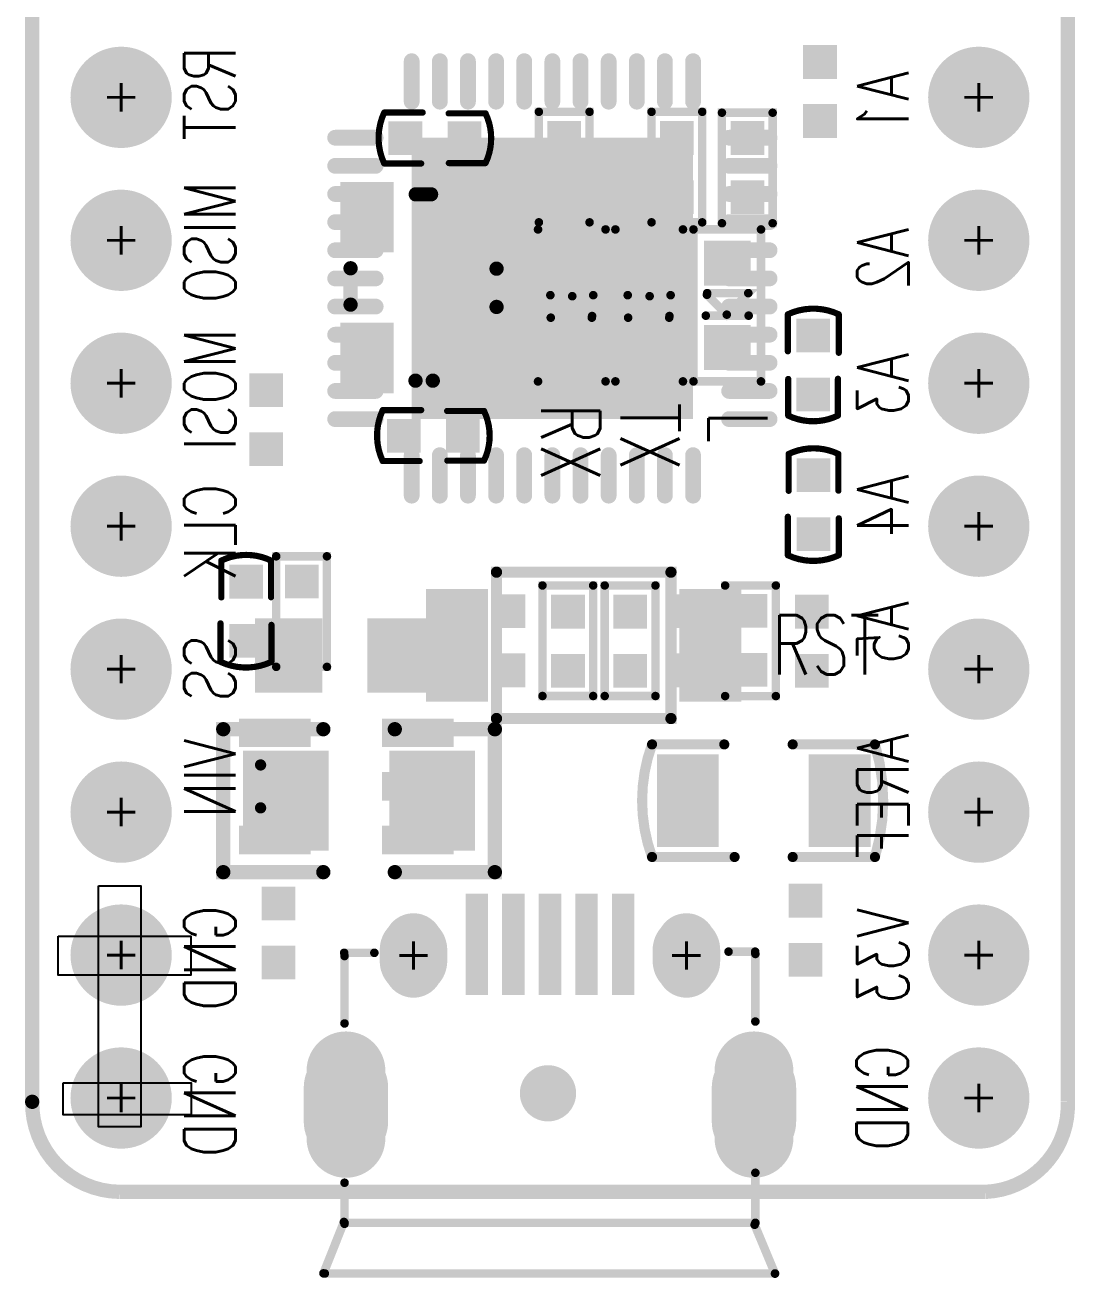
# Model space of a CAD drawing. Extents: x -9.3 to 9.3, y -13.6 to 30.1.
# Drawn here: x -9.33 to 9.33, y -13.63 to 8.63 of the extents above; entities that cross this region are included whole.
import ezdxf

# ---------------------------------------------------------------- set-up
doc = ezdxf.new("R2010")
doc.units = 0
doc.header["$MEASUREMENT"] = 0
doc.linetypes.add('KEEPOUT_00001000$0', pattern=[2, 1, 1])
doc.layers.get('0').update_dxf_attribs({"linetype": 'CONTINUOUS'})
for name, color, linetype in [('BOARD_OUTLINE_00', 255, 'CONTINUOUS'), ('DRIL_PLTE_THRU_01', 16, 'CONTINUOUS'), ('DRIL_PLTE_THRU_02', 136, 'CONTINUOUS'), ('DRIL_PLTE_THRU_03', 96, 'CONTINUOUS'), ('DRIL_PLTE_THRU_04', 176, 'CONTINUOUS'), ('DRIL_SYMBOL', 255, 'CONTINUOUS'), ('KEEPOUT_00', 136, 'CONTINUOUS'), ('KEEPOUT_01', 136, 'CONTINUOUS'), ('PADS_BOT', 5, 'CONTINUOUS'), ('PADS_INNER', 1, 'CONTINUOUS'), ('PADS_TOP', 1, 'CONTINUOUS'), ('PART_BOT_2DLINE_00', 136, 'CONTINUOUS'), ('PART_NAME_01', 2, 'CONTINUOUS'), ('PART_NAME_04', 231, 'CONTINUOUS'), ('PART_TOP_2DLINE_00', 254, 'CONTINUOUS'), ('PART_TOP_2DLINE_01', 254, 'CONTINUOUS'), ('TEXT_26', 2, 'CONTINUOUS'), ('TEXT_29', 253, 'CONTINUOUS')]:
    doc.layers.add(name, color=color, linetype=linetype)
doc.styles.add('W0$12', font='simplex', dxfattribs={"width": 0.75})
doc.styles.add('W0$13', font='simplex', dxfattribs={"width": 0.75})

# ---------------------------------------------------------------- blocks, each defined once
blk = doc.blocks.new('SMOOTH_0$254')
at = {"const_width": 0.127}
blk.add_lwpolyline([(-0.0635, 0, 1), (0.0635, 0, 1)], format="xyb", close=True, dxfattribs=at)
blk = doc.blocks.new('BOARD_36')
at = {"layer": 'BOARD_OUTLINE_00', "const_width": 0.254}
blk.add_lwpolyline([(5.327, -17.576), (5.327, 21.49, -0.413192), (6.744, 22.911), (22.159, 22.911, -0.414214), (23.727, 21.385), (23.727, -17.576, -0.414214), (22.271, -19.176), (6.873, -19.176, -0.413702)], format="xyb", close=True, dxfattribs=at)
at = {"layer": 'BOARD_OUTLINE_00'}
for p in [(5.327, 21.49), (5.327, -17.576)]:
    blk.add_blockref('SMOOTH_0$254', p, dxfattribs=at)
blk = doc.blocks.new('KEEPOUT_69')
at = {"layer": 'KEEPOUT_00', "linetype": 'KEEPOUT_00001000$0'}
blk.add_lwpolyline([(0, 0), (0.752, 0), (0.752, -4.286), (0, -4.286)], close=True, dxfattribs=at)
blk = doc.blocks.new('KEEPOUT_70')
at = {"layer": 'KEEPOUT_00', "linetype": 'KEEPOUT_00001000$0'}
blk.add_lwpolyline([(0, 0), (2.275, 0), (2.275, -0.569), (0, -0.569)], close=True, dxfattribs=at)
blk = doc.blocks.new('KEEPOUT_71')
at = {"layer": 'KEEPOUT_01', "linetype": 'KEEPOUT_00001000$0'}
blk.add_lwpolyline([(-0.167, 0), (2.193, 0), (2.193, -0.697), (-0.167, -0.697)], close=True, dxfattribs=at)
blk = doc.blocks.new('SMOOTH_0$15011')
at = {"const_width": 0.0751}
blk.add_lwpolyline([(-0.038, 0, 1), (0.038, 0, 1)], format="xyb", close=True, dxfattribs=at)
blk = doc.blocks.new('PART_BODY_TOP_8')
at = {"layer": 'PART_TOP_2DLINE_00', "const_width": 0.15}
blk.add_lwpolyline([(-0.974, 0.448), (0.99, 0.448), (0.99, -0.453), (-0.974, -0.453)], close=True, dxfattribs=at)
at = {"layer": 'PART_TOP_2DLINE_00'}
for p in [(-0.974, 0.448), (0.99, 0.448), (-0.974, -0.453), (0.99, -0.453)]:
    blk.add_blockref('SMOOTH_0$15011', p, dxfattribs=at)
blk = doc.blocks.new('DRIL_HOLE_0')
blk.add_lwpolyline([(0, 0, 1), (0, 0, 1)], format="xyb", close=True)
blk = doc.blocks.new('PAD_0')
blk.add_lwpolyline([(0, 0, 1), (0, 0, 1)], format="xyb", close=True)
blk = doc.blocks.new('PAD_2')
at = {"const_width": 0.6}
blk.add_lwpolyline([(-0.3, 0), (0.3, 0)], dxfattribs=at)
blk = doc.blocks.new('STK_TOP_7')
at = {"layer": 'DRIL_PLTE_THRU_01'}
blk.add_blockref('DRIL_HOLE_0', (0, 0), dxfattribs=at)
at = {"layer": 'DRIL_PLTE_THRU_02'}
blk.add_blockref('DRIL_HOLE_0', (0, 0), dxfattribs=at)
at = {"layer": 'DRIL_PLTE_THRU_03'}
blk.add_blockref('DRIL_HOLE_0', (0, 0), dxfattribs=at)
at = {"layer": 'DRIL_PLTE_THRU_04'}
blk.add_blockref('DRIL_HOLE_0', (0, 0), dxfattribs=at)
at = {"layer": 'PADS_BOT'}
blk.add_blockref('PAD_0', (0, 0), dxfattribs=at)
at = {"layer": 'PADS_INNER'}
blk.add_blockref('PAD_0', (0, 0), dxfattribs=at)
at = {"layer": 'PADS_TOP'}
blk.add_blockref('PAD_2', (0, 0), dxfattribs=at)
blk = doc.blocks.new('SYM_TOP_9')
for name, p in [('PART_BODY_TOP_8', (0, 0)), ('STK_TOP_7', (-0.525, 0)), ('STK_TOP_7', (0.525, 0))]:
    blk.add_blockref(name, p)
blk = doc.blocks.new('PART_TOP_7')
blk.add_blockref('SYM_TOP_9', (0, 0))
blk = doc.blocks.new('SMOOTH_0$1524')
at = {"const_width": 0.0762}
blk.add_lwpolyline([(-0.0381, 0, 1), (0.0381, 0, 1)], format="xyb", close=True, dxfattribs=at)
blk = doc.blocks.new('PART_BODY_TOP_16')
at = {"layer": 'PART_TOP_2DLINE_00', "const_width": 0.152}
for points in [[(-3.12, -0.053), (-3.657, -0.053)], [(3.647, -0.032), (3.173, -0.032)], [(3.65, -0.073), (3.65, -1.274)], [(-3.65, -0.11), (-3.65, -1.308)], [(3.65, -3.961), (3.65, -4.855)], [(-3.65, -4.138), (-3.65, -4.868)], [(-3.661, -4.835), (-4.024, -5.748)], [(-3.65, -4.85), (3.65, -4.85)], [(3.637, -4.885), (3.999, -5.753)], [(-4, -5.75), (4, -5.75)]]:
    blk.add_lwpolyline(points, dxfattribs=at)
at = {"layer": 'PART_TOP_2DLINE_00'}
for p in [(-3.657, -0.053), (-3.12, -0.053), (3.173, -0.032), (3.647, -0.032), (3.65, -0.073), (-3.65, -0.11), (-3.65, -1.308), (3.65, -1.274), (3.65, -3.961), (-3.65, -4.138), (-3.661, -4.835), (-3.65, -4.85), (-3.65, -4.868), (3.637, -4.885), (3.65, -4.85), (3.65, -4.855), (-4.024, -5.748), (-4, -5.75), (3.999, -5.753), (4, -5.75)]:
    blk.add_blockref('SMOOTH_0$1524', p, dxfattribs=at)
blk = doc.blocks.new('PAD_3')
at = {"const_width": 0.4}
blk.add_lwpolyline([(-0.9, 0), (0.9, 0)], dxfattribs=at)
blk = doc.blocks.new('STK_TOP_257')
at = {"layer": 'DRIL_PLTE_THRU_01'}
blk.add_blockref('DRIL_HOLE_0', (0, 0), dxfattribs=at)
at = {"layer": 'DRIL_PLTE_THRU_02'}
blk.add_blockref('DRIL_HOLE_0', (0, 0), dxfattribs=at)
at = {"layer": 'DRIL_PLTE_THRU_03'}
blk.add_blockref('DRIL_HOLE_0', (0, 0), dxfattribs=at)
at = {"layer": 'DRIL_PLTE_THRU_04'}
blk.add_blockref('DRIL_HOLE_0', (0, 0), dxfattribs=at)
at = {"layer": 'PADS_BOT'}
blk.add_blockref('PAD_0', (0, 0), dxfattribs=at)
at = {"layer": 'PADS_INNER'}
blk.add_blockref('PAD_0', (0, 0), dxfattribs=at)
at = {"layer": 'PADS_TOP', "rotation": 90}
blk.add_blockref('PAD_3', (0, 0), dxfattribs=at)
blk = doc.blocks.new('DRIL_SYMBOL_0$6')
at = {"layer": 'DRIL_SYMBOL', "const_width": 0.0508}
for points in [[(0, -0.254), (0, 0.254)], [(-0.254, 0), (0.254, 0)]]:
    blk.add_lwpolyline(points, dxfattribs=at)
blk = doc.blocks.new('DRIL_HOLE_0$6')
at = {"const_width": 0.3}
blk.add_lwpolyline([(-0.15, 0, 1), (0.15, 0, 1)], format="xyb", close=True, dxfattribs=at)
blk.add_blockref('DRIL_SYMBOL_0$6', (0, 0))
blk = doc.blocks.new('PAD_4')
at = {"const_width": 0.45}
blk.add_lwpolyline([(0, -0.225, 1), (0, 0.225, 1)], format="xyb", close=True, dxfattribs=at)
blk = doc.blocks.new('PAD_5')
at = {"const_width": 0.6}
blk.add_lwpolyline([(-0.1, -0.3), (0.1, -0.3, 1), (0.1, 0.3), (-0.1, 0.3, 1)], format="xyb", close=True, dxfattribs=at)
blk = doc.blocks.new('PAD_6')
at = {"const_width": 0.525}
blk.add_lwpolyline([(-0.225, -0.2625), (0.225, -0.2625, 1), (0.225, 0.2625), (-0.225, 0.2625, 1)], format="xyb", close=True, dxfattribs=at)
blk = doc.blocks.new('STK_TOP_470')
at = {"layer": 'DRIL_PLTE_THRU_01'}
blk.add_blockref('DRIL_HOLE_0$6', (0, 0), dxfattribs=at)
at = {"layer": 'DRIL_PLTE_THRU_02'}
blk.add_blockref('DRIL_HOLE_0$6', (0, 0), dxfattribs=at)
at = {"layer": 'DRIL_PLTE_THRU_03'}
blk.add_blockref('DRIL_HOLE_0$6', (0, 0), dxfattribs=at)
at = {"layer": 'DRIL_PLTE_THRU_04'}
blk.add_blockref('DRIL_HOLE_0$6', (0, 0), dxfattribs=at)
at = {"layer": 'PADS_BOT', "rotation": 90}
blk.add_blockref('PAD_5', (0, 0), dxfattribs=at)
at = {"layer": 'PADS_INNER'}
blk.add_blockref('PAD_4', (0, 0), dxfattribs=at)
at = {"layer": 'PADS_TOP', "rotation": 90}
blk.add_blockref('PAD_6', (0, 0), dxfattribs=at)
blk = doc.blocks.new('DRIL_SLOT_0001900043000000900')
at = {"const_width": 0.25}
blk.add_lwpolyline([(0.125, -0.3), (0.125, 0.3, 1), (-0.125, 0.3), (-0.125, -0.3, 1)], format="xyb", close=True, dxfattribs=at)
blk = doc.blocks.new('PAD_7')
at = {"const_width": 0.45}
blk.add_lwpolyline([(-0.3, -0.225), (0.3, -0.225, 1), (0.3, 0.225), (-0.3, 0.225, 1)], format="xyb", close=True, dxfattribs=at)
blk = doc.blocks.new('PAD_8')
at = {"const_width": 0.7}
blk.add_lwpolyline([(-0.6, -0.35), (0.6, -0.35, 1), (0.6, 0.35), (-0.6, 0.35, 1)], format="xyb", close=True, dxfattribs=at)
blk = doc.blocks.new('PAD_9')
at = {"const_width": 0.75}
blk.add_lwpolyline([(-0.3, -0.375), (0.3, -0.375, 1), (0.3, 0.375), (-0.3, 0.375, 1)], format="xyb", close=True, dxfattribs=at)
blk = doc.blocks.new('STK_TOP_471')
at = {"layer": 'DRIL_PLTE_THRU_01'}
blk.add_blockref('DRIL_SLOT_0001900043000000900', (0, 0), dxfattribs=at)
at = {"layer": 'DRIL_PLTE_THRU_02'}
blk.add_blockref('DRIL_SLOT_0001900043000000900', (0, 0), dxfattribs=at)
at = {"layer": 'DRIL_PLTE_THRU_03'}
blk.add_blockref('DRIL_SLOT_0001900043000000900', (0, 0), dxfattribs=at)
at = {"layer": 'DRIL_PLTE_THRU_04'}
blk.add_blockref('DRIL_SLOT_0001900043000000900', (0, 0), dxfattribs=at)
at = {"layer": 'PADS_BOT', "rotation": 90}
blk.add_blockref('PAD_8', (0, 0), dxfattribs=at)
at = {"layer": 'PADS_INNER', "rotation": 90}
blk.add_blockref('PAD_7', (0, 0), dxfattribs=at)
at = {"layer": 'PADS_TOP', "rotation": 90}
blk.add_blockref('PAD_9', (0, 0), dxfattribs=at)
blk = doc.blocks.new('SYM_TOP_17')
for name, p in [('STK_TOP_257', (-1.3, 0.1)), ('STK_TOP_257', (-0.65, 0.1)), ('STK_TOP_257', (0, 0.1)), ('STK_TOP_257', (0.65, 0.1)), ('STK_TOP_257', (1.3, 0.1)), ('STK_TOP_470', (-2.425, -0.1)), ('STK_TOP_470', (2.425, -0.1)), ('PART_BODY_TOP_16', (0, 0)), ('STK_TOP_471', (-3.625, -2.75)), ('STK_TOP_471', (3.625, -2.75))]:
    blk.add_blockref(name, p)
blk = doc.blocks.new('PART_TOP_8')
blk.add_blockref('SYM_TOP_17', (0, 0))
blk = doc.blocks.new('PART_BODY_TOP_37')
at = {"layer": 'PART_TOP_2DLINE_01', "const_width": 0.254}
for points in [[(-0.337, 1.301), (0.343, 1.301)], [(-1.658, 0.137), (-1.658, -0.135)], [(1.653, 0.168), (1.653, -0.139)], [(-0.344, -1.293), (0.302, -1.293)]]:
    blk.add_lwpolyline(points, dxfattribs=at)
at = {"layer": 'PART_TOP_2DLINE_01'}
for p in [(-0.337, 1.301), (0.343, 1.301), (-1.658, 0.137), (1.653, 0.168), (-1.658, -0.135), (1.653, -0.139), (-0.344, -1.293), (0.302, -1.293)]:
    blk.add_blockref('SMOOTH_0$254', p, dxfattribs=at)
blk = doc.blocks.new('PAD_10')
at = {"const_width": 0.95}
blk.add_lwpolyline([(-0.625, 0), (0.625, 0)], dxfattribs=at)
blk = doc.blocks.new('STK_TOP_435')
at = {"layer": 'DRIL_PLTE_THRU_01'}
blk.add_blockref('DRIL_HOLE_0', (0, 0), dxfattribs=at)
at = {"layer": 'DRIL_PLTE_THRU_02'}
blk.add_blockref('DRIL_HOLE_0', (0, 0), dxfattribs=at)
at = {"layer": 'DRIL_PLTE_THRU_03'}
blk.add_blockref('DRIL_HOLE_0', (0, 0), dxfattribs=at)
at = {"layer": 'DRIL_PLTE_THRU_04'}
blk.add_blockref('DRIL_HOLE_0', (0, 0), dxfattribs=at)
at = {"layer": 'PADS_BOT'}
blk.add_blockref('PAD_0', (0, 0), dxfattribs=at)
at = {"layer": 'PADS_INNER'}
blk.add_blockref('PAD_0', (0, 0), dxfattribs=at)
at = {"layer": 'PADS_TOP'}
blk.add_blockref('PAD_10', (0, 0), dxfattribs=at)
blk = doc.blocks.new('SYM_TOP_37')
for name, p in [('STK_TOP_435', (-1.25, 1)), ('PART_BODY_TOP_37', (0, 0)), ('STK_TOP_435', (1.25, 1)), ('STK_TOP_435', (-1.25, -1)), ('STK_TOP_435', (1.25, -1))]:
    blk.add_blockref(name, p)
blk = doc.blocks.new('PART_TOP_9')
blk.add_blockref('SYM_TOP_37', (0, 0))
blk = doc.blocks.new('PAD_11')
at = {"const_width": 0.14}
blk.add_lwpolyline([(-0.36, -0.07), (0.36, -0.07, 1), (0.36, 0.07), (-0.36, 0.07, 1)], format="xyb", close=True, dxfattribs=at)
blk = doc.blocks.new('STK_BOT_441')
at = {"layer": 'DRIL_PLTE_THRU_01'}
blk.add_blockref('DRIL_HOLE_0', (0, 0), dxfattribs=at)
at = {"layer": 'DRIL_PLTE_THRU_02'}
blk.add_blockref('DRIL_HOLE_0', (0, 0), dxfattribs=at)
at = {"layer": 'DRIL_PLTE_THRU_03'}
blk.add_blockref('DRIL_HOLE_0', (0, 0), dxfattribs=at)
at = {"layer": 'DRIL_PLTE_THRU_04'}
blk.add_blockref('DRIL_HOLE_0', (0, 0), dxfattribs=at)
at = {"layer": 'PADS_BOT'}
blk.add_blockref('PAD_11', (0, 0), dxfattribs=at)
at = {"layer": 'PADS_INNER'}
blk.add_blockref('PAD_0', (0, 0), dxfattribs=at)
at = {"layer": 'PADS_TOP'}
blk.add_blockref('PAD_0', (0, 0), dxfattribs=at)
blk = doc.blocks.new('STK_BOT_442')
at = {"layer": 'DRIL_PLTE_THRU_01'}
blk.add_blockref('DRIL_HOLE_0', (0, 0), dxfattribs=at)
at = {"layer": 'DRIL_PLTE_THRU_02'}
blk.add_blockref('DRIL_HOLE_0', (0, 0), dxfattribs=at)
at = {"layer": 'DRIL_PLTE_THRU_03'}
blk.add_blockref('DRIL_HOLE_0', (0, 0), dxfattribs=at)
at = {"layer": 'DRIL_PLTE_THRU_04'}
blk.add_blockref('DRIL_HOLE_0', (0, 0), dxfattribs=at)
at = {"layer": 'PADS_BOT', "rotation": 90}
blk.add_blockref('PAD_11', (0, 0), dxfattribs=at)
at = {"layer": 'PADS_INNER'}
blk.add_blockref('PAD_0', (0, 0), dxfattribs=at)
at = {"layer": 'PADS_TOP'}
blk.add_blockref('PAD_0', (0, 0), dxfattribs=at)
blk = doc.blocks.new('PAD_12')
at = {"const_width": 5}
blk.add_lwpolyline([(-2.5, 0), (2.5, 0)], dxfattribs=at)
blk = doc.blocks.new('STK_BOT_443')
at = {"layer": 'DRIL_PLTE_THRU_01'}
blk.add_blockref('DRIL_HOLE_0', (0, 0), dxfattribs=at)
at = {"layer": 'DRIL_PLTE_THRU_02'}
blk.add_blockref('DRIL_HOLE_0', (0, 0), dxfattribs=at)
at = {"layer": 'DRIL_PLTE_THRU_03'}
blk.add_blockref('DRIL_HOLE_0', (0, 0), dxfattribs=at)
at = {"layer": 'DRIL_PLTE_THRU_04'}
blk.add_blockref('DRIL_HOLE_0', (0, 0), dxfattribs=at)
at = {"layer": 'PADS_BOT'}
blk.add_blockref('PAD_12', (0, 0), dxfattribs=at)
at = {"layer": 'PADS_INNER'}
blk.add_blockref('PAD_0', (0, 0), dxfattribs=at)
at = {"layer": 'PADS_TOP'}
blk.add_blockref('PAD_0', (0, 0), dxfattribs=at)
blk = doc.blocks.new('SYM_BOT_43')
for name, p in [('STK_BOT_442', (-2.5, 3.5)), ('STK_BOT_442', (-2, 3.5)), ('STK_BOT_442', (-1.5, 3.5)), ('STK_BOT_442', (-1, 3.5)), ('STK_BOT_442', (-0.5, 3.5)), ('STK_BOT_442', (0, 3.5)), ('STK_BOT_442', (0.5, 3.5)), ('STK_BOT_442', (1, 3.5)), ('STK_BOT_442', (1.5, 3.5)), ('STK_BOT_442', (2, 3.5)), ('STK_BOT_442', (2.5, 3.5)), ('STK_BOT_443', (0, 0)), ('STK_BOT_441', (-3.5, 2.5)), ('STK_BOT_441', (3.5, 2.5)), ('STK_BOT_441', (-3.5, 2)), ('STK_BOT_441', (3.5, 2)), ('STK_BOT_441', (-3.5, 1.5)), ('STK_BOT_441', (3.5, 1.5)), ('STK_BOT_441', (-3.5, 1)), ('STK_BOT_441', (3.5, 1)), ('STK_BOT_441', (-3.5, 0.5)), ('STK_BOT_441', (3.5, 0.5)), ('STK_BOT_441', (-3.5, 0)), ('STK_BOT_441', (3.5, 0)), ('STK_BOT_441', (-3.5, -0.5)), ('STK_BOT_441', (3.5, -0.5)), ('STK_BOT_441', (-3.5, -1)), ('STK_BOT_441', (3.5, -1)), ('STK_BOT_441', (-3.5, -1.5)), ('STK_BOT_441', (3.5, -1.5)), ('STK_BOT_441', (-3.5, -2)), ('STK_BOT_441', (3.5, -2)), ('STK_BOT_441', (-3.5, -2.5)), ('STK_BOT_441', (3.5, -2.5)), ('STK_BOT_442', (-2.5, -3.5)), ('STK_BOT_442', (-2, -3.5)), ('STK_BOT_442', (-1.5, -3.5)), ('STK_BOT_442', (-1, -3.5)), ('STK_BOT_442', (-0.5, -3.5)), ('STK_BOT_442', (0, -3.5)), ('STK_BOT_442', (0.5, -3.5)), ('STK_BOT_442', (1, -3.5)), ('STK_BOT_442', (1.5, -3.5)), ('STK_BOT_442', (2, -3.5)), ('STK_BOT_442', (2.5, -3.5))]:
    blk.add_blockref(name, p)
blk = doc.blocks.new('PART_BOT_10')
blk.add_blockref('SYM_BOT_43', (0, 0))
blk = doc.blocks.new('PART_TOP_11')
blk.add_blockref('SYM_TOP_9', (0, 0))
blk = doc.blocks.new('PART_BODY_BOT_8')
at = {"layer": 'PART_BOT_2DLINE_00', "const_width": 0.15}
blk.add_lwpolyline([(-0.974, 0.448), (0.99, 0.448), (0.99, -0.453), (-0.974, -0.453)], close=True, dxfattribs=at)
at = {"layer": 'PART_BOT_2DLINE_00'}
for p in [(-0.974, 0.448), (0.99, 0.448), (-0.974, -0.453), (0.99, -0.453)]:
    blk.add_blockref('SMOOTH_0$15011', p, dxfattribs=at)
blk = doc.blocks.new('STK_BOT_7')
at = {"layer": 'DRIL_PLTE_THRU_01'}
blk.add_blockref('DRIL_HOLE_0', (0, 0), dxfattribs=at)
at = {"layer": 'DRIL_PLTE_THRU_02'}
blk.add_blockref('DRIL_HOLE_0', (0, 0), dxfattribs=at)
at = {"layer": 'DRIL_PLTE_THRU_03'}
blk.add_blockref('DRIL_HOLE_0', (0, 0), dxfattribs=at)
at = {"layer": 'DRIL_PLTE_THRU_04'}
blk.add_blockref('DRIL_HOLE_0', (0, 0), dxfattribs=at)
at = {"layer": 'PADS_BOT'}
blk.add_blockref('PAD_2', (0, 0), dxfattribs=at)
at = {"layer": 'PADS_INNER'}
blk.add_blockref('PAD_0', (0, 0), dxfattribs=at)
at = {"layer": 'PADS_TOP'}
blk.add_blockref('PAD_0', (0, 0), dxfattribs=at)
blk = doc.blocks.new('SYM_BOT_9')
for name, p in [('PART_BODY_BOT_8', (0, 0)), ('STK_BOT_7', (-0.525, 0)), ('STK_BOT_7', (0.525, 0))]:
    blk.add_blockref(name, p)
blk = doc.blocks.new('PART_BOT_12')
blk.add_blockref('SYM_BOT_9', (0, 0))
blk = doc.blocks.new('PAD_1')
at = {"const_width": 0.6}
blk.add_lwpolyline([(-0.3, 0), (0.3, 0)], dxfattribs=at)
blk = doc.blocks.new('STK_BOT_170')
at = {"layer": 'DRIL_PLTE_THRU_01'}
blk.add_blockref('DRIL_HOLE_0', (0, 0), dxfattribs=at)
at = {"layer": 'DRIL_PLTE_THRU_02'}
blk.add_blockref('DRIL_HOLE_0', (0, 0), dxfattribs=at)
at = {"layer": 'DRIL_PLTE_THRU_03'}
blk.add_blockref('DRIL_HOLE_0', (0, 0), dxfattribs=at)
at = {"layer": 'DRIL_PLTE_THRU_04'}
blk.add_blockref('DRIL_HOLE_0', (0, 0), dxfattribs=at)
at = {"layer": 'PADS_BOT', "rotation": 90}
blk.add_blockref('PAD_1', (0, 0), dxfattribs=at)
at = {"layer": 'PADS_INNER'}
blk.add_blockref('PAD_0', (0, 0), dxfattribs=at)
at = {"layer": 'PADS_TOP'}
blk.add_blockref('PAD_0', (0, 0), dxfattribs=at)
blk = doc.blocks.new('SYM_BOT_60')
for p in [(-0.525, 0.00167), (0.525, 0.00167)]:
    blk.add_blockref('STK_BOT_170', p)
blk = doc.blocks.new('PART_BOT_13')
blk.add_blockref('SYM_BOT_60', (0, 0))
blk = doc.blocks.new('SYM_BOT_14')
for p in [(-0.525, 0.00167), (0.525, 0.00167)]:
    blk.add_blockref('STK_BOT_170', p)
blk = doc.blocks.new('PART_BOT_14')
blk.add_blockref('SYM_BOT_14', (0, 0))
blk = doc.blocks.new('SMOOTH_0$11')
at = {"const_width": 0.055}
blk.add_lwpolyline([(-0.0275, 0, 1), (0.0275, 0, 1)], format="xyb", close=True, dxfattribs=at)
blk = doc.blocks.new('PART_BODY_TOP_13')
at = {"layer": 'PART_TOP_2DLINE_01', "const_width": 0.11}
for points in [[(-0.248, 0.444), (-0.9, 0.444, 0.227194), (-0.9, -0.439), (-0.245, -0.439)], [(0.243, 0.451), (0.9, 0.451, -0.222152), (0.9, -0.454), (0.216, -0.454)]]:
    blk.add_lwpolyline(points, format="xyb", dxfattribs=at)
at = {"layer": 'PART_TOP_2DLINE_01'}
for p in [(-0.9, 0.444), (-0.248, 0.444), (0.243, 0.451), (0.9, 0.451), (-0.9, -0.439), (-0.245, -0.439), (0.216, -0.454), (0.9, -0.454)]:
    blk.add_blockref('SMOOTH_0$11', p, dxfattribs=at)
blk = doc.blocks.new('STK_TOP_170')
at = {"layer": 'DRIL_PLTE_THRU_01'}
blk.add_blockref('DRIL_HOLE_0', (0, 0), dxfattribs=at)
at = {"layer": 'DRIL_PLTE_THRU_02'}
blk.add_blockref('DRIL_HOLE_0', (0, 0), dxfattribs=at)
at = {"layer": 'DRIL_PLTE_THRU_03'}
blk.add_blockref('DRIL_HOLE_0', (0, 0), dxfattribs=at)
at = {"layer": 'DRIL_PLTE_THRU_04'}
blk.add_blockref('DRIL_HOLE_0', (0, 0), dxfattribs=at)
at = {"layer": 'PADS_BOT'}
blk.add_blockref('PAD_0', (0, 0), dxfattribs=at)
at = {"layer": 'PADS_INNER'}
blk.add_blockref('PAD_0', (0, 0), dxfattribs=at)
at = {"layer": 'PADS_TOP', "rotation": 90}
blk.add_blockref('PAD_1', (0, 0), dxfattribs=at)
blk = doc.blocks.new('SYM_TOP_14')
for name, p in [('PART_BODY_TOP_13', (0, 0)), ('STK_TOP_170', (-0.525, 0.00167)), ('STK_TOP_170', (0.525, 0.00167))]:
    blk.add_blockref(name, p)
blk = doc.blocks.new('PART_TOP_15')
blk.add_blockref('SYM_TOP_14', (0, 0))
blk = doc.blocks.new('PART_BOT_16')
blk.add_blockref('SYM_BOT_14', (0, 0))
blk = doc.blocks.new('PART_TOP_18')
blk.add_blockref('SYM_TOP_14', (0, 0))
blk = doc.blocks.new('SYM_BOT_58')
for p in [(-0.525, 0.00167), (0.525, 0.00167)]:
    blk.add_blockref('STK_BOT_170', p)
blk = doc.blocks.new('PART_BOT_19')
blk.add_blockref('SYM_BOT_58', (0, 0))
blk = doc.blocks.new('PART_TOP_20')
blk.add_blockref('SYM_TOP_14', (0, 0))
blk = doc.blocks.new('SYM_BOT_57')
for p in [(-0.525, 0.00167), (0.525, 0.00167)]:
    blk.add_blockref('STK_BOT_170', p)
blk = doc.blocks.new('PART_BOT_21')
blk.add_blockref('SYM_BOT_57', (0, 0))
blk = doc.blocks.new('PART_TOP_22')
blk.add_blockref('SYM_TOP_14', (0, 0))
blk = doc.blocks.new('PART_BOT_26')
blk.add_blockref('SYM_BOT_9', (0, 0))
blk = doc.blocks.new('PART_BOT_27')
blk.add_blockref('SYM_BOT_9', (0, 0))
blk = doc.blocks.new('DRIL_SYMBOL_0$9')
at = {"layer": 'DRIL_SYMBOL', "const_width": 0.0508}
for points in [[(0, -0.254), (0, 0.254)], [(-0.254, 0), (0.254, 0)]]:
    blk.add_lwpolyline(points, dxfattribs=at)
blk = doc.blocks.new('DRIL_HOLE_0$9')
at = {"const_width": 0.45}
blk.add_lwpolyline([(-0.225, 0, 1), (0.225, 0, 1)], format="xyb", close=True, dxfattribs=at)
blk.add_blockref('DRIL_SYMBOL_0$9', (0, 0))
blk = doc.blocks.new('PAD_15')
at = {"const_width": 0.75}
blk.add_lwpolyline([(0, -0.375, 1), (0, 0.375, 1)], format="xyb", close=True, dxfattribs=at)
blk = doc.blocks.new('PAD_16')
at = {"const_width": 0.9}
blk.add_lwpolyline([(0, -0.45, 1), (0, 0.45, 1)], format="xyb", close=True, dxfattribs=at)
blk = doc.blocks.new('STK_BOT_232')
at = {"layer": 'DRIL_PLTE_THRU_01'}
blk.add_blockref('DRIL_HOLE_0$9', (0, 0), dxfattribs=at)
at = {"layer": 'DRIL_PLTE_THRU_02'}
blk.add_blockref('DRIL_HOLE_0$9', (0, 0), dxfattribs=at)
at = {"layer": 'DRIL_PLTE_THRU_03'}
blk.add_blockref('DRIL_HOLE_0$9', (0, 0), dxfattribs=at)
at = {"layer": 'DRIL_PLTE_THRU_04'}
blk.add_blockref('DRIL_HOLE_0$9', (0, 0), dxfattribs=at)
at = {"layer": 'PADS_BOT'}
blk.add_blockref('PAD_16', (0, 0), dxfattribs=at)
at = {"layer": 'PADS_INNER'}
blk.add_blockref('PAD_15', (0, 0), dxfattribs=at)
at = {"layer": 'PADS_TOP'}
blk.add_blockref('PAD_16', (0, 0), dxfattribs=at)
blk = doc.blocks.new('SYM_BOT_26')
blk.add_blockref('STK_BOT_232', (0, 0))
blk = doc.blocks.new('PART_BOT_30')
blk.add_blockref('SYM_BOT_26', (0, 0))
at = {"layer": 'PART_NAME_04', "style": 'W0$12', "width": 0.75}
blk.add_text('A3', height=0.91, rotation=270, dxfattribs=at).set_placement((1.25, 0.542))
blk = doc.blocks.new('PART_BOT_37')
blk.add_blockref('SYM_BOT_26', (0, 0))
at = {"layer": 'PART_NAME_04', "style": 'W0$12', "width": 0.75}
blk.add_text('A1', height=0.91, rotation=270, dxfattribs=at).set_placement((1.25, 0.464))
blk = doc.blocks.new('PART_BOT_39')
blk.add_blockref('SYM_BOT_26', (0, 0))
at = {"layer": 'PART_NAME_04', "style": 'W0$12', "width": 0.75}
blk.add_text('A4', height=0.91, rotation=270, dxfattribs=at).set_placement((1.25, 0.917))
blk = doc.blocks.new('PART_BOT_43')
blk.add_blockref('SYM_BOT_26', (0, 0))
at = {"layer": 'PART_NAME_04', "style": 'W0$12', "width": 0.75}
blk.add_text('A2', height=0.91, rotation=270, dxfattribs=at).set_placement((1.25, 0.223))
blk = doc.blocks.new('PART_BOT_44')
blk.add_blockref('SYM_BOT_26', (0, 0))
at = {"layer": 'PART_NAME_04', "style": 'W0$12', "width": 0.75}
blk.add_text('MISO', height=0.91, rotation=270, dxfattribs=at).set_placement((-2.03, 1.047))
blk = doc.blocks.new('PART_BOT_45')
blk.add_blockref('SYM_BOT_26', (0, 0))
at = {"layer": 'PART_NAME_04', "style": 'W0$12', "width": 0.75}
blk.add_text('MOSI', height=0.91, rotation=270, dxfattribs=at).set_placement((-2.03, 0.969))
blk = doc.blocks.new('PART_BOT_46')
blk.add_blockref('SYM_BOT_26', (0, 0))
at = {"layer": 'PART_NAME_04', "style": 'W0$12', "width": 0.75}
blk.add_text('RST', height=0.91, rotation=270, dxfattribs=at).set_placement((-2.03, 0.9))
blk = doc.blocks.new('PART_BOT_47')
blk.add_blockref('SYM_BOT_26', (0, 0))
at = {"layer": 'PART_NAME_04', "style": 'W0$12', "width": 0.75}
blk.add_text('CLK', height=0.91, rotation=270, dxfattribs=at).set_placement((-2.03, 0.75))
blk = doc.blocks.new('PART_BOT_49')
blk.add_blockref('SYM_BOT_26', (0, 0))
at = {"layer": 'PART_NAME_04', "style": 'W0$12', "width": 0.75}
blk.add_text('GND', height=0.91, rotation=270, dxfattribs=at).set_placement((-2.03, 0.881))
blk = doc.blocks.new('SYM_BOT_61')
for p in [(-0.525, 0), (0.525, 0)]:
    blk.add_blockref('STK_BOT_7', p)
blk = doc.blocks.new('PART_BOT_50')
blk.add_blockref('SYM_BOT_61', (0, 0))
blk = doc.blocks.new('PART_TOP_51')
blk.add_blockref('SYM_TOP_14', (0, 0))
blk = doc.blocks.new('PART_BOT_52')
blk.add_blockref('SYM_BOT_26', (0, 0))
at = {"layer": 'PART_NAME_04', "style": 'W0$12', "width": 0.75}
blk.add_text('VIN', height=0.91, rotation=90, dxfattribs=at).set_placement((2.03, -1.3))
blk = doc.blocks.new('PART_BODY_TOP_14')
at = {"layer": 'PART_TOP_2DLINE_01', "const_width": 0.152}
blk.add_lwpolyline([(-1.35, 0.6), (1.35, 0.6), (1.35, -0.6), (-1.35, -0.6)], close=True, dxfattribs=at)
for points in [[(-0.182, 0.381), (-0.182, -0.381)], [(0.189, 0.361), (-0.164, 0.008), (0.218, -0.374), (0.218, 0.356)]]:
    blk.add_lwpolyline(points, dxfattribs=at)
at = {"layer": 'PART_TOP_2DLINE_01'}
for p in [(-1.35, 0.6), (1.35, 0.6), (-0.182, 0.381), (0.189, 0.361), (0.218, 0.356), (-0.164, 0.008), (-0.182, -0.381), (0.218, -0.374), (-1.35, -0.6), (1.35, -0.6)]:
    blk.add_blockref('SMOOTH_0$1524', p, dxfattribs=at)
blk = doc.blocks.new('PAD_17')
at = {"const_width": 0.8}
blk.add_lwpolyline([(-0.415, 0), (0.415, 0)], dxfattribs=at)
blk = doc.blocks.new('STK_TOP_205')
at = {"layer": 'DRIL_PLTE_THRU_01'}
blk.add_blockref('DRIL_HOLE_0', (0, 0), dxfattribs=at)
at = {"layer": 'DRIL_PLTE_THRU_02'}
blk.add_blockref('DRIL_HOLE_0', (0, 0), dxfattribs=at)
at = {"layer": 'DRIL_PLTE_THRU_03'}
blk.add_blockref('DRIL_HOLE_0', (0, 0), dxfattribs=at)
at = {"layer": 'DRIL_PLTE_THRU_04'}
blk.add_blockref('DRIL_HOLE_0', (0, 0), dxfattribs=at)
at = {"layer": 'PADS_BOT'}
blk.add_blockref('PAD_0', (0, 0), dxfattribs=at)
at = {"layer": 'PADS_INNER'}
blk.add_blockref('PAD_0', (0, 0), dxfattribs=at)
at = {"layer": 'PADS_TOP', "rotation": 90}
blk.add_blockref('PAD_17', (0, 0), dxfattribs=at)
blk = doc.blocks.new('SYM_TOP_15')
for name, p in [('PART_BODY_TOP_14', (0, 0)), ('STK_TOP_205', (-0.75, 0)), ('STK_TOP_205', (0.75, 0))]:
    blk.add_blockref(name, p)
blk = doc.blocks.new('PART_TOP_53')
blk.add_blockref('SYM_TOP_15', (0, 0))
at = {"layer": 'PART_NAME_01', "style": 'W0$13', "width": 0.75}
blk.add_text('L', height=1.05, rotation=180, dxfattribs=at).set_placement((-1.869, 0.332))
blk = doc.blocks.new('PART_TOP_54')
blk.add_blockref('SYM_TOP_15', (0, 0))
at = {"layer": 'PART_NAME_01', "style": 'W0$13', "width": 0.75}
blk.add_text('RX', height=1.05, dxfattribs=at).set_placement((1.74, -0.543))
blk = doc.blocks.new('PART_TOP_55')
blk.add_blockref('SYM_TOP_15', (0, 0))
at = {"layer": 'PART_NAME_01', "style": 'W0$13', "width": 0.75}
blk.add_text('TX', height=1.05, dxfattribs=at).set_placement((1.725, -0.511))
blk = doc.blocks.new('PART_BOT_56')
blk.add_blockref('SYM_BOT_26', (0, 0))
at = {"layer": 'PART_NAME_04', "style": 'W0$12', "width": 0.75}
blk.add_text('A5', height=0.91, rotation=270, dxfattribs=at).set_placement((1.25, 1.209))
blk = doc.blocks.new('PART_BOT_57')
blk.add_blockref('SYM_BOT_26', (0, 0))
at = {"layer": 'PART_NAME_04', "style": 'W0$12', "width": 0.75}
blk.add_text('AREF', height=0.91, rotation=270, dxfattribs=at).set_placement((1.25, 1.399))
blk = doc.blocks.new('PART_TOP_58')
blk.add_blockref('SYM_TOP_9', (0, 0))
blk = doc.blocks.new('PART_TOP_59')
blk.add_blockref('SYM_TOP_9', (0, 0))
blk = doc.blocks.new('PART_BOT_60')
blk.add_blockref('SYM_BOT_60', (0, 0))
blk = doc.blocks.new('PART_BOT_61')
blk.add_blockref('SYM_BOT_26', (0, 0))
blk = doc.blocks.new('PART_BOT_62')
blk.add_blockref('SYM_BOT_26', (0, 0))
at = {"layer": 'PART_NAME_04', "style": 'W0$12', "width": 0.75}
blk.add_text('SS', height=0.91, rotation=270, dxfattribs=at).set_placement((-2.03, 0.6))
blk = doc.blocks.new('PART_BOT_65')
blk.add_blockref('SYM_BOT_26', (0, 0))
at = {"layer": 'PART_NAME_04', "style": 'W0$12', "width": 0.75}
blk.add_text('V33', height=0.91, rotation=270, dxfattribs=at).set_placement((1.25, 0.835))
blk = doc.blocks.new('PART_BODY_TOP_12')
at = {"layer": 'PART_TOP_2DLINE_01', "const_width": 0.254}
for points in [[(-1.27, 0.635), (-1.27, 2.413), (1.27, 2.413), (1.27, 0.635)], [(-1.27, -0.635), (-1.27, -2.413), (1.27, -2.413), (1.27, -0.635)]]:
    blk.add_lwpolyline(points, dxfattribs=at)
at = {"layer": 'PART_TOP_2DLINE_01'}
for p in [(-1.27, 2.413), (1.27, 2.413), (-1.27, 0.635), (1.27, 0.635), (-1.27, -0.635), (1.27, -0.635), (-1.27, -2.413), (1.27, -2.413)]:
    blk.add_blockref('SMOOTH_0$254', p, dxfattribs=at)
blk = doc.blocks.new('PAD_19')
at = {"const_width": 1.524}
blk.add_lwpolyline([(-0.889, 0), (0.889, 0)], dxfattribs=at)
blk = doc.blocks.new('STK_TOP_59')
at = {"layer": 'DRIL_PLTE_THRU_01'}
blk.add_blockref('DRIL_HOLE_0', (0, 0), dxfattribs=at)
at = {"layer": 'DRIL_PLTE_THRU_02'}
blk.add_blockref('DRIL_HOLE_0', (0, 0), dxfattribs=at)
at = {"layer": 'DRIL_PLTE_THRU_03'}
blk.add_blockref('DRIL_HOLE_0', (0, 0), dxfattribs=at)
at = {"layer": 'DRIL_PLTE_THRU_04'}
blk.add_blockref('DRIL_HOLE_0', (0, 0), dxfattribs=at)
at = {"layer": 'PADS_BOT'}
blk.add_blockref('PAD_0', (0, 0), dxfattribs=at)
at = {"layer": 'PADS_INNER'}
blk.add_blockref('PAD_0', (0, 0), dxfattribs=at)
at = {"layer": 'PADS_TOP'}
blk.add_blockref('PAD_19', (0, 0), dxfattribs=at)
blk = doc.blocks.new('SYM_TOP_13')
for name, p in [('PART_BODY_TOP_12', (0, 0)), ('STK_TOP_59', (0, 1.3)), ('STK_TOP_59', (0, -1.3))]:
    blk.add_blockref(name, p)
blk = doc.blocks.new('PART_TOP_66')
blk.add_blockref('SYM_TOP_13', (0, 0))
blk = doc.blocks.new('PART_BOT_68')
blk.add_blockref('SYM_BOT_26', (0, 0))
blk = doc.blocks.new('PAD_24')
at = {"const_width": 1.2}
blk.add_lwpolyline([(-0.66, 0), (0.66, 0)], dxfattribs=at)
blk = doc.blocks.new('STK_BOT_215')
at = {"layer": 'DRIL_PLTE_THRU_01'}
blk.add_blockref('DRIL_HOLE_0', (0, 0), dxfattribs=at)
at = {"layer": 'DRIL_PLTE_THRU_02'}
blk.add_blockref('DRIL_HOLE_0', (0, 0), dxfattribs=at)
at = {"layer": 'DRIL_PLTE_THRU_03'}
blk.add_blockref('DRIL_HOLE_0', (0, 0), dxfattribs=at)
at = {"layer": 'DRIL_PLTE_THRU_04'}
blk.add_blockref('DRIL_HOLE_0', (0, 0), dxfattribs=at)
at = {"layer": 'PADS_BOT', "rotation": 90}
blk.add_blockref('PAD_24', (0, 0), dxfattribs=at)
at = {"layer": 'PADS_INNER'}
blk.add_blockref('PAD_0', (0, 0), dxfattribs=at)
at = {"layer": 'PADS_TOP'}
blk.add_blockref('PAD_0', (0, 0), dxfattribs=at)
blk = doc.blocks.new('SYM_BOT_59')
for p in [(-1, 0), (1, 0)]:
    blk.add_blockref('STK_BOT_215', p)
blk = doc.blocks.new('PART_BOT_70')
blk.add_blockref('SYM_BOT_59', (0, 0))
blk = doc.blocks.new('SMOOTH_0$18')
at = {"const_width": 0.09}
blk.add_lwpolyline([(-0.045, 0, 1), (0.045, 0, 1)], format="xyb", close=True, dxfattribs=at)
blk = doc.blocks.new('PART_BODY_TOP_3')
at = {"layer": 'PART_TOP_2DLINE_00', "const_width": 0.18}
for points in [[(-0.702, 1), (-1.986, 1, 0.176327), (-1.986, -1), (-0.519, -1)], [(0.513, 1), (1.975, 1, -0.14633), (1.975, -1), (0.513, -1)]]:
    blk.add_lwpolyline(points, format="xyb", dxfattribs=at)
at = {"layer": 'PART_TOP_2DLINE_00'}
for p in [(-1.986, 1), (-0.702, 1), (0.513, 1), (1.975, 1), (-1.986, -1), (-0.519, -1), (0.513, -1), (1.975, -1)]:
    blk.add_blockref('SMOOTH_0$18', p, dxfattribs=at)
blk = doc.blocks.new('PAD_25')
at = {"const_width": 1.1}
blk.add_lwpolyline([(-0.825, 0), (0.825, 0)], dxfattribs=at)
blk = doc.blocks.new('STK_TOP_290')
at = {"layer": 'DRIL_PLTE_THRU_01'}
blk.add_blockref('DRIL_HOLE_0', (0, 0), dxfattribs=at)
at = {"layer": 'DRIL_PLTE_THRU_02'}
blk.add_blockref('DRIL_HOLE_0', (0, 0), dxfattribs=at)
at = {"layer": 'DRIL_PLTE_THRU_03'}
blk.add_blockref('DRIL_HOLE_0', (0, 0), dxfattribs=at)
at = {"layer": 'DRIL_PLTE_THRU_04'}
blk.add_blockref('DRIL_HOLE_0', (0, 0), dxfattribs=at)
at = {"layer": 'PADS_BOT'}
blk.add_blockref('PAD_0', (0, 0), dxfattribs=at)
at = {"layer": 'PADS_INNER'}
blk.add_blockref('PAD_0', (0, 0), dxfattribs=at)
at = {"layer": 'PADS_TOP', "rotation": 90}
blk.add_blockref('PAD_25', (0, 0), dxfattribs=at)
blk = doc.blocks.new('SYM_TOP_4')
for name, p in [('STK_TOP_290', (-1.35, 0)), ('STK_TOP_290', (1.35, 0)), ('PART_BODY_TOP_3', (0, 0))]:
    blk.add_blockref(name, p)
blk = doc.blocks.new('PART_TOP_71')
blk.add_blockref('SYM_TOP_4', (0, 0))
blk = doc.blocks.new('SMOOTH_0$1999')
at = {"const_width": 0.0999}
blk.add_lwpolyline([(-0.05, 0, 1), (0.05, 0, 1)], format="xyb", close=True, dxfattribs=at)
blk = doc.blocks.new('PART_BODY_TOP_34')
at = {"layer": 'PART_TOP_2DLINE_01', "const_width": 0.2}
blk.add_lwpolyline([(-1.55, 1.3), (1.55, 1.3), (1.55, -1.3), (-1.55, -1.3)], close=True, dxfattribs=at)
at = {"layer": 'PART_TOP_2DLINE_01'}
for p in [(-1.55, 1.3), (1.55, 1.3), (-1.55, -1.3), (1.55, -1.3)]:
    blk.add_blockref('SMOOTH_0$1999', p, dxfattribs=at)
blk = doc.blocks.new('PAD_26')
at = {"const_width": 1.1}
blk.add_lwpolyline([(-1, 0), (1, 0)], dxfattribs=at)
blk = doc.blocks.new('STK_TOP_148')
at = {"layer": 'DRIL_PLTE_THRU_01'}
blk.add_blockref('DRIL_HOLE_0', (0, 0), dxfattribs=at)
at = {"layer": 'DRIL_PLTE_THRU_02'}
blk.add_blockref('DRIL_HOLE_0', (0, 0), dxfattribs=at)
at = {"layer": 'DRIL_PLTE_THRU_03'}
blk.add_blockref('DRIL_HOLE_0', (0, 0), dxfattribs=at)
at = {"layer": 'DRIL_PLTE_THRU_04'}
blk.add_blockref('DRIL_HOLE_0', (0, 0), dxfattribs=at)
at = {"layer": 'PADS_BOT'}
blk.add_blockref('PAD_0', (0, 0), dxfattribs=at)
at = {"layer": 'PADS_INNER'}
blk.add_blockref('PAD_0', (0, 0), dxfattribs=at)
at = {"layer": 'PADS_TOP', "rotation": 90}
blk.add_blockref('PAD_26', (0, 0), dxfattribs=at)
blk = doc.blocks.new('SYM_TOP_35')
for name, p in [('STK_TOP_148', (-2.25, 0)), ('PART_BODY_TOP_34', (0, 0)), ('STK_TOP_148', (2.25, 0))]:
    blk.add_blockref(name, p)
blk = doc.blocks.new('PART_TOP_72')
blk.add_blockref('SYM_TOP_35', (0, 0))
blk = doc.blocks.new('SMOOTH_0$2')
at = {"const_width": 0.1}
blk.add_lwpolyline([(-0.05, 0, 1), (0.05, 0, 1)], format="xyb", close=True, dxfattribs=at)
blk = doc.blocks.new('PART_BODY_BOT_44')
at = {"layer": 'PART_BOT_2DLINE_00', "const_width": 0.2}
blk.add_lwpolyline([(-0.381, -1.524), (0.381, -1.524)], dxfattribs=at)
at = {"layer": 'PART_BOT_2DLINE_00'}
for p in [(-0.381, -1.524), (0.381, -1.524)]:
    blk.add_blockref('SMOOTH_0$2', p, dxfattribs=at)
blk = doc.blocks.new('PAD_27')
at = {"const_width": 0.508}
blk.add_lwpolyline([(-0.635, 0), (0.635, 0)], dxfattribs=at)
blk = doc.blocks.new('STK_BOT_40')
at = {"layer": 'DRIL_PLTE_THRU_01'}
blk.add_blockref('DRIL_HOLE_0', (0, 0), dxfattribs=at)
at = {"layer": 'DRIL_PLTE_THRU_02'}
blk.add_blockref('DRIL_HOLE_0', (0, 0), dxfattribs=at)
at = {"layer": 'DRIL_PLTE_THRU_03'}
blk.add_blockref('DRIL_HOLE_0', (0, 0), dxfattribs=at)
at = {"layer": 'DRIL_PLTE_THRU_04'}
blk.add_blockref('DRIL_HOLE_0', (0, 0), dxfattribs=at)
at = {"layer": 'PADS_BOT', "rotation": 90}
blk.add_blockref('PAD_27', (0, 0), dxfattribs=at)
at = {"layer": 'PADS_INNER'}
blk.add_blockref('PAD_0', (0, 0), dxfattribs=at)
at = {"layer": 'PADS_TOP'}
blk.add_blockref('PAD_0', (0, 0), dxfattribs=at)
blk = doc.blocks.new('SYM_BOT_44')
for name, p in [('STK_BOT_40', (-0.9525, 1.27)), ('STK_BOT_40', (0, 1.27)), ('STK_BOT_40', (0.9525, 1.27)), ('STK_BOT_40', (-0.9525, -1.27)), ('STK_BOT_40', (0.9525, -1.27)), ('PART_BODY_BOT_44', (0, 0))]:
    blk.add_blockref(name, p)
blk = doc.blocks.new('PART_BOT_73')
blk.add_blockref('SYM_BOT_44', (0, 0))
blk = doc.blocks.new('PAD_28')
at = {"const_width": 0.5}
blk.add_lwpolyline([(0, -0.25, 1), (0, 0.25, 1)], format="xyb", close=True, dxfattribs=at)
blk = doc.blocks.new('STK_TOP_142')
at = {"layer": 'DRIL_PLTE_THRU_01'}
blk.add_blockref('DRIL_HOLE_0', (0, 0), dxfattribs=at)
at = {"layer": 'DRIL_PLTE_THRU_02'}
blk.add_blockref('DRIL_HOLE_0', (0, 0), dxfattribs=at)
at = {"layer": 'DRIL_PLTE_THRU_03'}
blk.add_blockref('DRIL_HOLE_0', (0, 0), dxfattribs=at)
at = {"layer": 'DRIL_PLTE_THRU_04'}
blk.add_blockref('DRIL_HOLE_0', (0, 0), dxfattribs=at)
at = {"layer": 'PADS_BOT'}
blk.add_blockref('PAD_0', (0, 0), dxfattribs=at)
at = {"layer": 'PADS_INNER'}
blk.add_blockref('PAD_0', (0, 0), dxfattribs=at)
at = {"layer": 'PADS_TOP'}
blk.add_blockref('PAD_28', (0, 0), dxfattribs=at)
blk = doc.blocks.new('SYM_TOP_55')
blk.add_blockref('STK_TOP_142', (0, 0))
blk = doc.blocks.new('PART_TOP_74')
blk.add_blockref('SYM_TOP_55', (0, 0))

msp = doc.modelspace()

# ---------------------------------------------------------------- block references
for name, p in [('BOARD_36', (-14.527, 7.076)), ('PART_TOP_72', (0.6, -2.39)), ('PART_TOP_71', (3.8, -5.15)), ('KEEPOUT_69', (-8.02, -6.66)), ('PART_TOP_8', (0, -7.8)), ('KEEPOUT_71', (-8.574, -7.555)), ('PART_TOP_74', (-0.035, -10.349)), ('KEEPOUT_70', (-8.649, -10.16))]:
    msp.add_blockref(name, p)
at = {"xscale": -1}
for name, p, rotation in [('PART_BOT_10', (0.043, 4.13), 270), ('PART_BOT_19', (4.8, 7.451), 90), ('PART_BOT_21', (-5.041, 1.619), 90), ('PART_BOT_70', (-3.644, -2.569), 180), ('PART_BOT_27', (0.32, -2.316), 270), ('PART_BOT_26', (1.426, -2.316), 270), ('PART_BOT_12', (3.561, -2.301), 90), ('PART_BOT_50', (4.654, -2.316), 270), ('PART_BOT_14', (-0.738, -2.308), 90), ('PART_BOT_16', (2.486, -2.308), 90), ('PART_BOT_73', (-3.618, -4.896), 270), ('PART_BOT_52', (-7.62, -5.353), 180), ('PART_BOT_60', (-4.824, -7.5), 90), ('PART_BOT_13', (4.541, -7.451), 90)]:
    msp.add_blockref(name, p, dxfattribs=dict(at, rotation=rotation))
for name, p in [('PART_BOT_46', (-7.62, 7.347)), ('PART_BOT_37', (7.62, 7.347)), ('PART_BOT_44', (-7.62, 4.807)), ('PART_BOT_43', (7.62, 4.807)), ('PART_BOT_45', (-7.62, 2.267)), ('PART_BOT_30', (7.62, 2.267)), ('PART_BOT_47', (-7.62, -0.273)), ('PART_BOT_39', (7.62, -0.273)), ('PART_BOT_56', (7.62, -2.813)), ('PART_BOT_62', (-7.62, -2.813)), ('PART_BOT_57', (7.62, -5.353)), ('PART_BOT_49', (-7.62, -7.893)), ('PART_BOT_65', (7.62, -7.893)), ('PART_BOT_68', (-7.62, -10.433)), ('PART_BOT_61', (7.62, -10.433))]:
    msp.add_blockref(name, p, dxfattribs=at)
for name, p, rotation in [('PART_TOP_22', (-2.045, 6.623), 180), ('PART_TOP_59', (0.251, 6.1), 90), ('PART_TOP_7', (2.253, 6.1), 90), ('PART_TOP_58', (3.509, 6.1), 270), ('PART_TOP_9', (-2.25, 3.966), 270), ('PART_TOP_54', (0.388, 3.65), 270), ('PART_TOP_55', (1.763, 3.65), 270), ('PART_TOP_53', (3.15, 3.65), 90), ('PART_TOP_18', (4.678, 2.592), 90), ('PART_TOP_15', (-2.072, 1.336), 180), ('PART_TOP_20', (4.681, 0.111), 270), ('PART_TOP_11', (-4.411, -1.782), 270), ('PART_TOP_51', (-5.4, -1.783), 270), ('PART_TOP_66', (-3.392, -5.15), 270)]:
    msp.add_blockref(name, p, dxfattribs=dict(rotation=rotation))

# ---------------------------------------------------------------- texts
at = {"layer": 'TEXT_26', "style": 'W0$13', "width": 0.75}
msp.add_text('RST', height=1.05, dxfattribs=at).set_placement((3.941, -2.906))
at = {"layer": 'TEXT_29', "style": 'W0$12', "text_generation_flag": 2, "width": 0.75}
for p in [(-5.59, -9.61), (6.359, -9.496)]:
    msp.add_text('GND', height=0.91, rotation=90, dxfattribs=at).set_placement(p)

doc.saveas('drawing.dxf')
